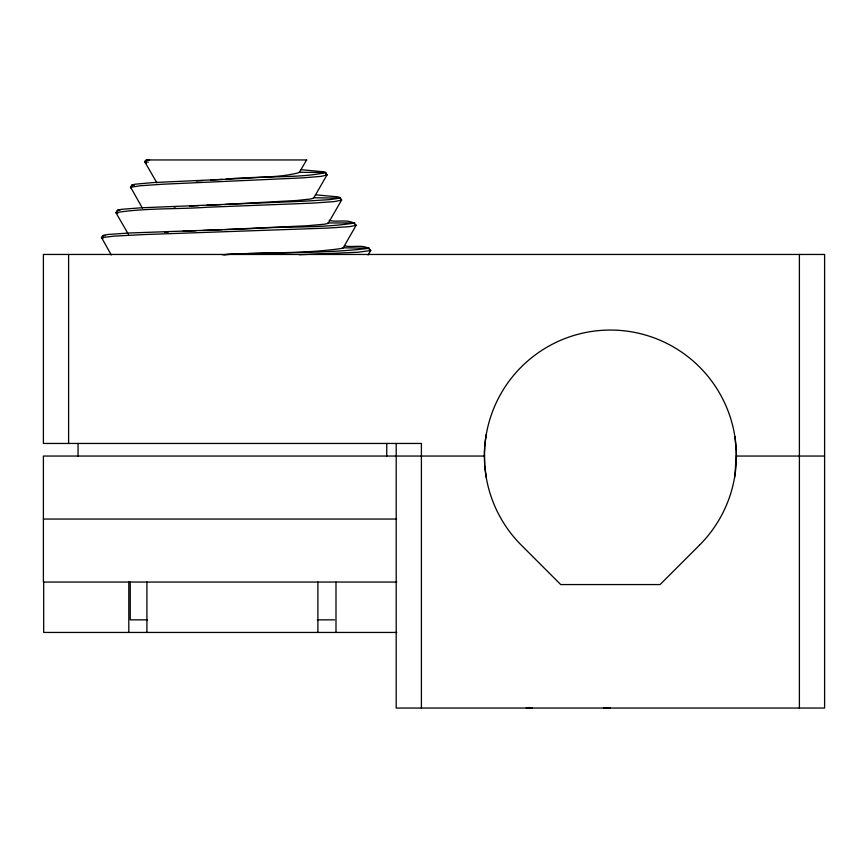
<?xml version="1.0" encoding="UTF-8"?>
<svg xmlns="http://www.w3.org/2000/svg" width="868" height="868" viewBox="0 0 868 868"><rect width="100%" height="100%" fill="white"/><g stroke="black" fill="none" stroke-linecap="round" stroke-linejoin="round"><path stroke-width="1.3" d="M484.691 464.64L484.452 452.51M736.346 452.521L735.001 474.774M484.452 452.521L484.691 447.465M484.778 446.304L485.581 438.807M485.635 438.459L486.286 434.325M735.022 474.633L734.946 475.132M485.83 437.125L485.95 436.344M734.925 475.273L734.805 476.044M734.654 476.933L734.599 477.291M306.719 159.951L146.323 159.951L144.967 162.349L146.388 163.076M146.323 159.951L147.007 160.569M306.578 159.951L299.297 172.548C276.328 178.775 250.017 176.345 226.092 179.209M368.075 255.018L370.723 250.44C365.124 243.355 352.495 248.096 344.466 245.752M196.331 180.967L202.58 180.577M174.012 207.007L175.607 206.909M210.75 180.088L222.642 179.405M189.474 206.139L198.946 205.651M164.508 232.19L168.294 232.006M206.866 205.26L221.21 204.577M225.376 204.381L296.672 200.497L310.733 198.978L313.478 198.262L313.489 197.47M182.616 231.322L196.005 230.736M202.982 230.443L222.219 229.662M224.66 229.564L307.391 225.734L324.654 224.172L328.028 223.412L327.995 222.664M223.944 254.747C263.384 251.883 303.941 254.194 342.969 248.248L356.173 225.246C350.346 218.02 337.413 222.772 329.135 220.374M299.21 254.758L357.692 252.262L370.734 250.537L369.464 249.962M222.186 254.747C271.055 251.763 320.867 254.226 369.41 248.248L342.231 247.771M134.421 185.155L131.773 185.155L130.428 187.51L131.437 188.269M119.871 210.349L117.223 210.349L115.878 212.747L117.842 213.463M105.321 235.553L102.674 235.553L101.35 237.843L102.999 238.548M484.398 456.047L43.4 456.047L43.4 582.048L396.795 582.048M736.4 456.047L824.6 456.047M43.4 519.053L396.654 519.053M147.527 619.85L130.243 619.85L130.243 582.048M317.276 619.85L334.56 619.85M396.795 632.446L43.682 632.446L43.682 582.048M603.531 707.854L610.399 708.049L604.801 707.854M532.312 708.049L526.258 707.843M315.42 194.79L337.945 196.873L340.191 197.622L341.645 200.139L334.093 201.626L311.981 203.145L206.953 207.257C176.736 209.416 145.781 207.832 115.9 212.638L128.464 234.403M300.578 169.629L323.688 171.799L325.674 172.461L327.106 174.945L321.008 176.388L302.097 177.907L163.162 184.211L140.41 185.741L130.667 187.249L142.352 208.06M355.034 224.769L356.195 225.344L349.251 226.667L327.844 228.078L143.73 234.577L114.153 236.118L101.61 237.648L111.278 255.018M325.815 174.284L327.073 174.837L313.847 197.752L340.072 198.11L329.569 199.64L303.138 201.257L141.386 207.778L121.694 209.307L117.679 210.067L117.592 210.761M103.422 236.063L102.674 235.553L107.686 234.501L129.95 232.971L250.592 228.675C285.008 226.103 320.986 228.468 354.849 222.946L328.397 222.946L341.623 200.041L340.712 199.531M132.403 185.861L131.99 184.96L135.082 184.211L152.811 182.595L247.781 178.222C273.431 175.868 300.827 177.962 325.75 172.548L298.972 172.265M144.999 162.24L156.902 182.855M486.189 477.205L486.156 476.999M486.069 476.445L484.778 465.791M734.87 436.495L735.001 437.288M735.022 437.483L736.346 452.51M799.395 254.454L799.395 708.049M421.403 708.049L421.403 443.45L43.4 443.45L43.4 254.454L824.6 254.454L824.6 708.049L396.199 708.049L396.199 443.45M386.748 443.45L386.748 456.047M335.992 582.048L335.992 632.446M317.883 582.048L317.883 632.446M146.909 582.048L146.909 632.446M128.811 582.048L128.811 632.446M78.055 443.45L78.055 456.047M68.605 254.454L68.605 443.45M148.276 162.186A86.757 3.939 -0.2 0 1 149.643 159.831M699.5 545.147L660.071 584.565L560.728 584.565L521.31 545.147A126.001 126.001 0 0 1 521.31 366.958A126.001 126.001 0 0 1 699.5 366.958A126.001 126.001 0 0 1 699.5 545.147"/></g></svg>
